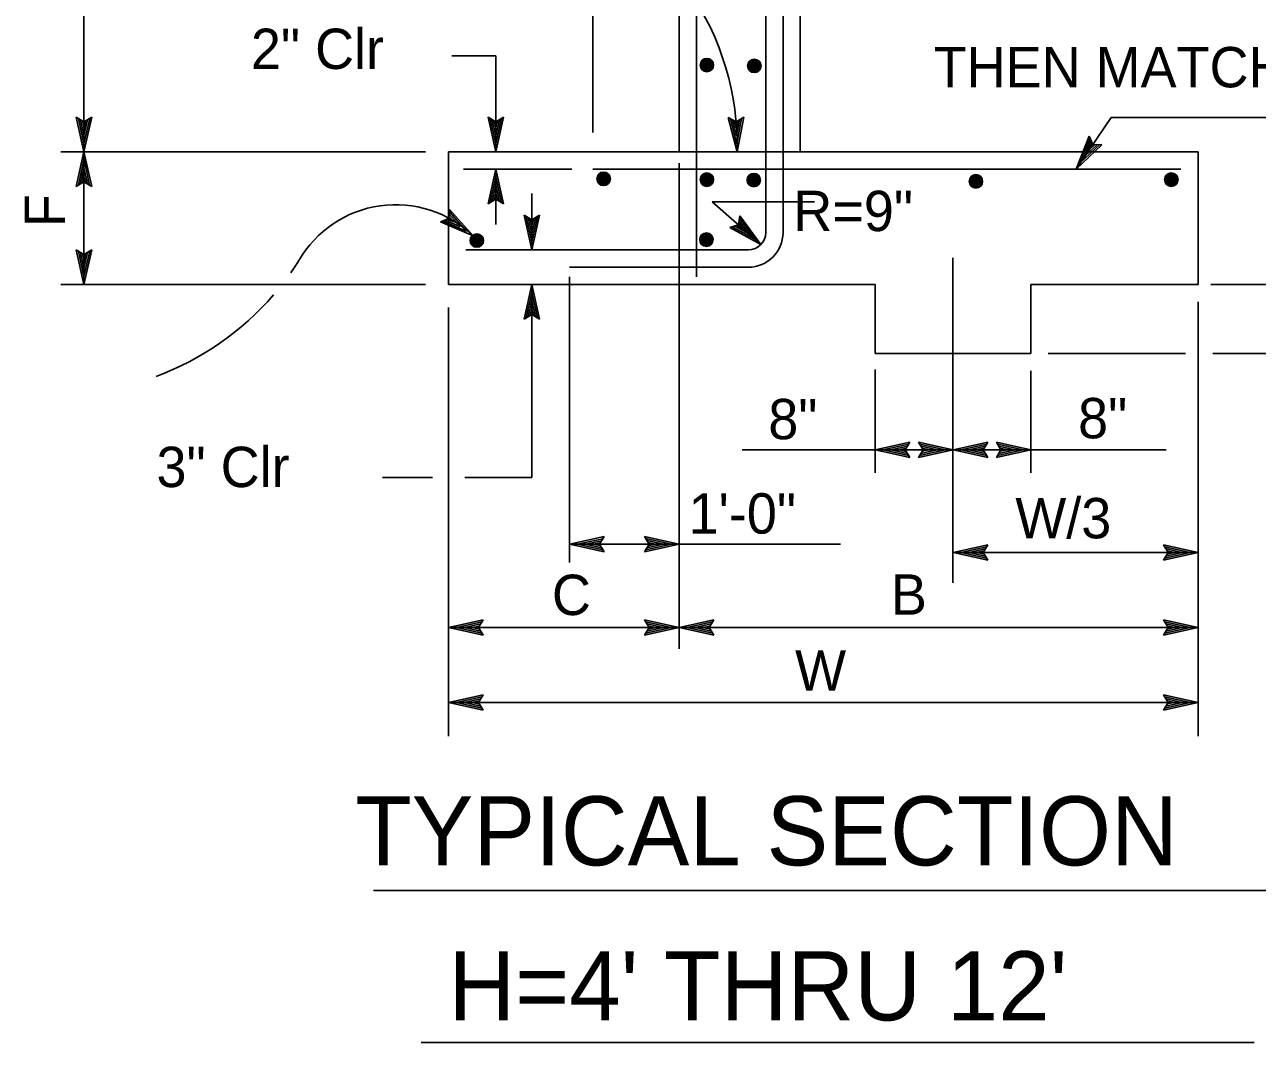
# Model space of a CAD drawing. Extents: x -894 to 866, y -476 to 714.
# Drawn here: x -301.2 to -87.4, y 152.2 to 328.8 of the extents above; entities that cross this region are included whole.
import ezdxf

# ---------------------------------------------------------------- set-up
doc = ezdxf.new("R2010")
doc.units = 0
for name, color, linetype in [('56 Stage 3 Anno', 7, 'Continuous'), ('57 Undefined', 7, 'Continuous'), ('60 Nongeo Data', 7, 'Continuous')]:
    doc.layers.add(name, color=color, linetype=linetype)

msp = doc.modelspace()

# ---------------------------------------------------------------- linework, layer by layer
at = {"layer": '56 Stage 3 Anno'}
for p, q in [((-290.9, 306.68), (-290.9, 521.68)), ((-202.68, 310.06), (-202.68, 341.45)), ((-219.49, 323.36), (-227.1, 323.36)), ((-219.49, 306.68), (-219.49, 323.36)), ((-290.9, 306.68), (-292.23, 312.68)), ((-292.23, 312.68), (-292.23, 312.68)), ((-292.23, 312.68), (-290.9, 311.88)), ((-290.9, 308.07), (-291.87, 312.45)), ((-290.9, 309.44), (-291.52, 312.27)), ((-290.9, 311.88), (-289.56, 312.68)), ((-289.56, 312.68), (-290.9, 306.68)), ((-289.91, 312.46), (-290.9, 308.06)), ((-290.27, 312.23), (-290.9, 309.44)), ((-289.56, 312.68), (-289.56, 312.68)), ((-219.49, 306.68), (-220.82, 312.68)), ((-220.82, 312.68), (-220.82, 312.68)), ((-220.82, 312.68), (-219.49, 311.88)), ((-219.49, 308.07), (-220.46, 312.45)), ((-219.49, 309.44), (-220.11, 312.27)), ((-219.49, 311.88), (-218.15, 312.68)), ((-218.15, 312.68), (-219.49, 306.68)), ((-218.5, 312.46), (-219.49, 308.06)), ((-218.86, 312.23), (-219.49, 309.44)), ((-218.15, 312.68), (-218.15, 312.68)), ((-177.63, 306.68), (-179.17, 312.63)), ((-179.17, 312.63), (-179.17, 312.63)), ((-179.17, 312.63), (-177.81, 311.88)), ((-177.68, 308.07), (-178.8, 312.41)), ((-177.72, 309.44), (-178.45, 312.24)), ((-177.81, 311.88), (-176.5, 312.72)), ((-177.2, 312.25), (-177.72, 309.44)), ((-176.85, 312.5), (-177.68, 308.06)), ((-176.5, 312.72), (-177.63, 306.68)), ((-176.5, 312.72), (-176.5, 312.72)), ((-118.86, 303.69), (-112.75, 312.62)), ((-112.75, 312.62), (-64.55, 312.62)), ((-290.89, 310.83), (-291.16, 312.03)), ((-290.62, 312.05), (-290.89, 310.83)), ((-219.48, 310.83), (-219.75, 312.03)), ((-219.21, 312.05), (-219.48, 310.83)), ((-177.77, 310.82), (-178.08, 312.02)), ((-177.54, 312.06), (-177.77, 310.82)), ((-118.86, 303.69), (-116.57, 309.39)), ((-114.37, 307.89), (-118.86, 303.69)), ((-118.08, 304.84), (-116.41, 309)), ((-114.78, 307.91), (-118.08, 304.83)), ((-117.3, 305.97), (-116.22, 308.65)), ((-115.21, 307.92), (-117.3, 305.97)), ((-116.57, 309.39), (-116.57, 309.39)), ((-116.57, 309.39), (-115.93, 307.98)), ((-116.52, 307.11), (-116.06, 308.26)), ((-115.6, 307.97), (-116.52, 307.11)), ((-115.93, 307.98), (-114.37, 307.89)), ((-114.37, 307.89), (-114.37, 307.89)), ((-231.68, 306.68), (-294.9, 306.68)), ((-292.24, 300.68), (-290.9, 306.68)), ((-290.9, 283.68), (-290.9, 306.68)), ((-290.9, 306.68), (-290.9, 306.68)), ((-290.9, 306.68), (-289.57, 300.68)), ((-290.9, 306.68), (-290.9, 306.68)), ((-219.49, 306.68), (-219.49, 306.68)), ((-177.63, 306.68), (-177.63, 306.68)), ((-291.88, 300.9), (-290.9, 305.3)), ((-291.52, 301.13), (-290.9, 303.92)), ((-290.9, 303.92), (-290.27, 301.09)), ((-290.89, 305.29), (-289.93, 300.92)), ((-206.29, 303.68), (-225.06, 303.68)), ((-220.83, 297.68), (-219.49, 303.68)), ((-219.49, 294.08), (-219.49, 303.68)), ((-219.49, 303.68), (-219.49, 303.68)), ((-219.49, 303.68), (-218.16, 297.68)), ((-187.68, 304.74), (-187.68, 220.45)), ((-118.86, 303.69), (-118.86, 303.69)), ((-290.9, 301.48), (-292.24, 300.68)), ((-291.18, 301.31), (-290.9, 302.54)), ((-290.9, 302.54), (-290.63, 301.33)), ((-289.57, 300.68), (-290.9, 301.48)), ((-220.47, 297.9), (-219.49, 302.3)), ((-219.48, 302.29), (-218.52, 297.92)), ((-292.24, 300.68), (-292.24, 300.68)), ((-289.57, 300.68), (-289.57, 300.68)), ((-220.11, 298.13), (-219.49, 300.92)), ((-219.77, 298.31), (-219.49, 299.54)), ((-219.49, 300.92), (-218.86, 298.09)), ((-219.49, 299.54), (-219.22, 298.33)), ((-213.23, 299.45), (-213.23, 289.68)), ((-219.49, 298.48), (-220.83, 297.68)), ((-220.83, 297.68), (-220.83, 297.68)), ((-218.16, 297.68), (-219.49, 298.48)), ((-218.16, 297.68), (-218.16, 297.68)), ((-181.96, 298), (-164.24, 298)), ((-181.96, 298), (-173.5, 290.63)), ((-229.07, 294.52), (-227.64, 295.13)), ((-226.78, 294.52), (-227.92, 295.01)), ((-227.64, 295.13), (-227.51, 296.69)), ((-227.62, 295.46), (-226.78, 294.52)), ((-227.56, 295.85), (-225.66, 293.71)), ((-227.54, 296.27), (-224.54, 292.9)), ((-227.51, 296.69), (-227.51, 296.69)), ((-227.51, 296.69), (-223.42, 292.1)), ((-213.23, 289.68), (-214.56, 295.68)), ((-214.56, 295.68), (-214.56, 295.68)), ((-214.56, 295.68), (-213.23, 294.88)), ((-213.24, 291.07), (-214.2, 295.45)), ((-213.23, 292.44), (-213.86, 295.27)), ((-213.23, 293.83), (-213.5, 295.03)), ((-213.23, 294.88), (-211.89, 295.68)), ((-211.89, 295.68), (-213.23, 289.68)), ((-212.25, 295.46), (-213.23, 291.06)), ((-212.61, 295.23), (-213.23, 292.44)), ((-212.95, 295.05), (-213.23, 293.83)), ((-211.89, 295.68), (-211.89, 295.68)), ((-177.42, 294.04), (-177.14, 295.58)), ((-177.21, 295.17), (-174.54, 291.53)), ((-177.14, 295.58), (-177.14, 295.58)), ((-177.14, 295.58), (-173.5, 290.63)), ((-223.42, 292.1), (-229.07, 294.52)), ((-229.07, 294.52), (-229.07, 294.52)), ((-224.55, 292.91), (-228.67, 294.68)), ((-225.66, 293.71), (-228.32, 294.85)), ((-178.9, 293.56), (-177.42, 294.04)), ((-173.5, 290.63), (-178.9, 293.56)), ((-178.9, 293.56), (-178.9, 293.56)), ((-174.55, 291.54), (-178.48, 293.68)), ((-175.58, 292.44), (-178.12, 293.83)), ((-176.62, 293.35), (-177.71, 293.94)), ((-177.37, 294.36), (-176.62, 293.35)), ((-177.27, 294.74), (-175.58, 292.44)), ((-223.42, 292.1), (-223.42, 292.1)), ((-290.9, 283.68), (-292.23, 289.68)), ((-292.23, 289.68), (-292.23, 289.68)), ((-292.23, 289.68), (-290.9, 288.88)), ((-290.9, 285.07), (-291.87, 289.45)), ((-290.9, 286.44), (-291.52, 289.27)), ((-290.89, 287.83), (-291.16, 289.03)), ((-290.9, 288.88), (-289.56, 289.68)), ((-289.56, 289.68), (-290.9, 283.68)), ((-289.91, 289.46), (-290.9, 285.06)), ((-290.27, 289.23), (-290.9, 286.44)), ((-290.62, 289.05), (-290.89, 287.83)), ((-289.56, 289.68), (-289.56, 289.68)), ((-213.23, 289.68), (-213.23, 289.68)), ((-173.5, 290.63), (-173.5, 290.63)), ((-206.68, 285.02), (-206.68, 235.46)), ((-231.68, 283.68), (-294.9, 283.68)), ((-290.9, 283.68), (-290.9, 283.68)), ((-214.57, 277.68), (-213.23, 283.68)), ((-214.22, 277.9), (-213.23, 282.3)), ((-213.23, 283.68), (-213.23, 250.19)), ((-213.23, 283.68), (-213.23, 283.68)), ((-213.23, 283.68), (-211.9, 277.68)), ((-213.23, 282.29), (-212.26, 277.92)), ((-95.46, 283.68), (-74.27, 283.68)), ((-213.86, 278.13), (-213.23, 280.92)), ((-213.23, 280.92), (-212.61, 278.09)), ((-97.68, 280.68), (-97.68, 205.34)), ((-227.68, 279.68), (-227.68, 205.34)), ((-213.23, 278.48), (-214.57, 277.68)), ((-213.51, 278.31), (-213.24, 279.54)), ((-213.24, 279.54), (-212.97, 278.33)), ((-211.9, 277.68), (-213.23, 278.48)), ((-214.57, 277.68), (-214.57, 277.68)), ((-211.9, 277.68), (-211.9, 277.68)), ((-123.68, 271.68), (-99.88, 271.68)), ((-95.14, 271.68), (-74.27, 271.68)), ((-153.68, 268.92), (-153.68, 251)), ((-126.68, 268.68), (-126.68, 251)), ((-176.78, 255), (-140.18, 255)), ((-153.68, 255), (-147.68, 256.33)), ((-153.68, 255), (-147.68, 256.33)), ((-147.68, 253.66), (-153.68, 255)), ((-153.68, 255), (-153.68, 255)), ((-147.68, 253.66), (-153.68, 255)), ((-153.68, 255), (-153.68, 255)), ((-147.9, 254.02), (-152.3, 255)), ((-147.9, 254.02), (-152.3, 255)), ((-152.29, 255), (-147.92, 255.97)), ((-152.29, 255), (-147.92, 255.97)), ((-150.92, 255), (-148.1, 255.62)), ((-150.92, 255), (-148.1, 255.62)), ((-148.13, 254.38), (-150.92, 255)), ((-148.13, 254.38), (-150.92, 255)), ((-149.54, 255), (-148.33, 255.26)), ((-149.54, 255), (-148.33, 255.26)), ((-148.31, 254.72), (-149.54, 255)), ((-148.31, 254.72), (-149.54, 255)), ((-147.68, 256.33), (-148.48, 255)), ((-147.68, 256.33), (-148.48, 255)), ((-148.48, 255), (-147.68, 253.66)), ((-148.48, 255), (-147.68, 253.66)), ((-147.68, 256.33), (-147.68, 256.33)), ((-147.68, 256.33), (-147.68, 256.33)), ((-145.38, 255), (-146.18, 256.34)), ((-146.18, 256.34), (-146.18, 256.34)), ((-146.18, 256.34), (-140.18, 255)), ((-140.18, 255), (-146.18, 253.67)), ((-146.18, 253.67), (-145.38, 255)), ((-145.97, 255.98), (-141.56, 255)), ((-141.58, 255), (-145.95, 254.03)), ((-142.95, 255), (-145.77, 254.38)), ((-145.73, 255.62), (-142.95, 255)), ((-145.56, 255.28), (-144.33, 255)), ((-144.33, 255), (-145.54, 254.74)), ((-140.18, 255), (-134.18, 256.33)), ((-140.18, 255), (-134.18, 256.33)), ((-140.18, 255), (-103.23, 255)), ((-134.18, 253.66), (-140.18, 255)), ((-140.18, 255), (-140.18, 255)), ((-134.18, 253.66), (-140.18, 255)), ((-140.18, 255), (-140.18, 255)), ((-140.18, 255), (-140.18, 255)), ((-134.4, 254.02), (-138.8, 255)), ((-134.4, 254.02), (-138.8, 255)), ((-138.79, 255), (-134.42, 255.97)), ((-138.79, 255), (-134.42, 255.97)), ((-137.42, 255), (-134.6, 255.62)), ((-137.42, 255), (-134.6, 255.62)), ((-134.63, 254.38), (-137.42, 255)), ((-134.63, 254.38), (-137.42, 255)), ((-136.04, 255), (-134.83, 255.26)), ((-136.04, 255), (-134.83, 255.26)), ((-134.81, 254.72), (-136.04, 255)), ((-134.81, 254.72), (-136.04, 255)), ((-134.18, 256.33), (-134.98, 255)), ((-134.18, 256.33), (-134.98, 255)), ((-134.98, 255), (-134.18, 253.66)), ((-134.98, 255), (-134.18, 253.66)), ((-134.18, 256.33), (-134.18, 256.33)), ((-134.18, 256.33), (-134.18, 256.33)), ((-131.88, 255), (-132.68, 256.34)), ((-132.68, 256.34), (-132.68, 256.34)), ((-132.68, 256.34), (-126.68, 255)), ((-131.88, 255), (-132.68, 256.34)), ((-132.68, 256.34), (-132.68, 256.34)), ((-132.68, 256.34), (-126.68, 255)), ((-126.68, 255), (-132.68, 253.67)), ((-132.68, 253.67), (-131.88, 255)), ((-126.68, 255), (-132.68, 253.67)), ((-132.68, 253.67), (-131.88, 255)), ((-132.47, 255.98), (-128.06, 255)), ((-132.47, 255.98), (-128.06, 255)), ((-128.08, 255), (-132.45, 254.03)), ((-128.08, 255), (-132.45, 254.03)), ((-129.45, 255), (-132.27, 254.38)), ((-129.45, 255), (-132.27, 254.38)), ((-132.23, 255.62), (-129.45, 255)), ((-132.23, 255.62), (-129.45, 255)), ((-132.06, 255.28), (-130.83, 255)), ((-132.06, 255.28), (-130.83, 255)), ((-130.83, 255), (-132.04, 254.74)), ((-130.83, 255), (-132.04, 254.74)), ((-126.68, 255), (-126.68, 255)), ((-126.68, 255), (-126.68, 255)), ((-147.68, 253.66), (-147.68, 253.66)), ((-147.68, 253.66), (-147.68, 253.66)), ((-146.18, 253.67), (-146.18, 253.67)), ((-134.18, 253.66), (-134.18, 253.66)), ((-134.18, 253.66), (-134.18, 253.66)), ((-132.68, 253.67), (-132.68, 253.67)), ((-132.68, 253.67), (-132.68, 253.67)), ((-239.15, 250.19), (-230.45, 250.19)), ((-224.88, 250.19), (-213.23, 250.19)), ((-206.68, 238.61), (-200.68, 239.94)), ((-205.29, 238.61), (-200.92, 239.58)), ((-200.68, 239.94), (-201.48, 238.61)), ((-200.68, 239.94), (-200.68, 239.94)), ((-192.88, 238.61), (-193.68, 239.95)), ((-193.68, 239.95), (-193.68, 239.95)), ((-193.68, 239.95), (-187.68, 238.61)), ((-193.47, 239.59), (-189.06, 238.61)), ((-206.68, 238.61), (-159.71, 238.61)), ((-200.68, 237.27), (-206.68, 238.61)), ((-206.68, 238.61), (-206.68, 238.61)), ((-206.68, 238.61), (-187.68, 238.61)), ((-200.9, 237.63), (-205.3, 238.61)), ((-203.92, 238.61), (-201.1, 239.23)), ((-201.13, 237.99), (-203.92, 238.61)), ((-202.54, 238.61), (-201.33, 238.88)), ((-201.31, 238.33), (-202.54, 238.61)), ((-201.48, 238.61), (-200.68, 237.27)), ((-187.68, 238.61), (-193.68, 237.28)), ((-193.68, 237.28), (-192.88, 238.61)), ((-189.08, 238.61), (-193.45, 237.64)), ((-190.45, 238.61), (-193.27, 237.99)), ((-193.23, 239.24), (-190.45, 238.61)), ((-193.06, 238.89), (-191.83, 238.61)), ((-191.83, 238.61), (-193.04, 238.35)), ((-187.68, 238.61), (-187.68, 238.61)), ((-140.18, 237.19), (-134.18, 238.52)), ((-138.79, 237.19), (-134.42, 238.16)), ((-137.42, 237.19), (-134.6, 237.81)), ((-136.04, 237.19), (-134.83, 237.45)), ((-134.18, 238.52), (-134.98, 237.19)), ((-134.18, 238.52), (-134.18, 238.52)), ((-102.88, 237.19), (-103.68, 238.53)), ((-103.68, 238.53), (-103.68, 238.53)), ((-103.68, 238.53), (-97.68, 237.19)), ((-103.47, 238.17), (-99.06, 237.19)), ((-103.23, 237.81), (-100.45, 237.19)), ((-103.06, 237.47), (-101.83, 237.19)), ((-200.68, 237.27), (-200.68, 237.27)), ((-193.68, 237.28), (-193.68, 237.28)), ((-134.18, 235.85), (-140.18, 237.19)), ((-140.18, 237.19), (-140.18, 237.19)), ((-140.12, 237.16), (-97.62, 237.16)), ((-134.4, 236.21), (-138.8, 237.19)), ((-134.63, 236.56), (-137.42, 237.19)), ((-134.81, 236.91), (-136.04, 237.19)), ((-134.98, 237.19), (-134.18, 235.85)), ((-134.18, 235.85), (-134.18, 235.85)), ((-97.68, 237.19), (-103.68, 235.86)), ((-103.68, 235.86), (-102.88, 237.19)), ((-103.68, 235.86), (-103.68, 235.86)), ((-99.08, 237.19), (-103.45, 236.22)), ((-100.45, 237.19), (-103.27, 236.57)), ((-101.83, 237.19), (-103.04, 236.92)), ((-97.68, 237.19), (-97.68, 237.19)), ((-227.68, 224.16), (-221.68, 225.49)), ((-226.29, 224.17), (-221.92, 225.13)), ((-224.92, 224.16), (-222.1, 224.79)), ((-221.68, 225.49), (-222.48, 224.16)), ((-221.68, 225.49), (-221.68, 225.49)), ((-192.88, 224.16), (-193.68, 225.5)), ((-193.68, 225.5), (-193.68, 225.5)), ((-193.68, 225.5), (-187.68, 224.16)), ((-193.47, 225.15), (-189.06, 224.16)), ((-193.23, 224.79), (-190.45, 224.16)), ((-187.68, 224.16), (-181.68, 225.49)), ((-186.29, 224.17), (-181.92, 225.13)), ((-184.92, 224.16), (-182.1, 224.79)), ((-181.68, 225.49), (-182.48, 224.16)), ((-181.68, 225.49), (-181.68, 225.49)), ((-102.88, 224.16), (-103.68, 225.5)), ((-103.68, 225.5), (-103.68, 225.5)), ((-103.68, 225.5), (-97.68, 224.16)), ((-103.47, 225.15), (-99.06, 224.16)), ((-103.23, 224.79), (-100.45, 224.16)), ((-227.68, 224.16), (-187.68, 224.16)), ((-221.68, 222.82), (-227.68, 224.16)), ((-227.68, 224.16), (-227.68, 224.16)), ((-221.9, 223.18), (-226.3, 224.16)), ((-222.13, 223.54), (-224.92, 224.16)), ((-223.54, 224.16), (-222.33, 224.43)), ((-222.31, 223.88), (-223.54, 224.16)), ((-222.48, 224.16), (-221.68, 222.82)), ((-221.68, 222.82), (-221.68, 222.82)), ((-187.68, 224.16), (-193.68, 222.83)), ((-193.68, 222.83), (-192.88, 224.16)), ((-193.68, 222.83), (-193.68, 222.83)), ((-189.08, 224.16), (-193.45, 223.19)), ((-190.45, 224.16), (-193.27, 223.54)), ((-193.06, 224.44), (-191.83, 224.16)), ((-191.83, 224.16), (-193.04, 223.9)), ((-187.68, 224.16), (-97.68, 224.16)), ((-187.68, 224.16), (-187.68, 224.16)), ((-181.68, 222.82), (-187.68, 224.16)), ((-187.68, 224.16), (-187.68, 224.16)), ((-181.9, 223.18), (-186.3, 224.16)), ((-182.13, 223.54), (-184.92, 224.16)), ((-183.54, 224.16), (-182.33, 224.43)), ((-182.31, 223.88), (-183.54, 224.16)), ((-182.48, 224.16), (-181.68, 222.82)), ((-181.68, 222.82), (-181.68, 222.82)), ((-97.68, 224.16), (-103.68, 222.83)), ((-103.68, 222.83), (-102.88, 224.16)), ((-103.68, 222.83), (-103.68, 222.83)), ((-99.08, 224.16), (-103.45, 223.19)), ((-100.45, 224.16), (-103.27, 223.54)), ((-103.06, 224.44), (-101.83, 224.16)), ((-101.83, 224.16), (-103.04, 223.9)), ((-97.68, 224.16), (-97.68, 224.16)), ((-227.68, 211.16), (-221.68, 212.49)), ((-226.29, 211.17), (-221.92, 212.13)), ((-224.92, 211.16), (-222.1, 211.79)), ((-221.68, 212.49), (-222.48, 211.16)), ((-221.68, 212.49), (-221.68, 212.49)), ((-102.88, 211.16), (-103.68, 212.5)), ((-103.68, 212.5), (-103.68, 212.5)), ((-103.68, 212.5), (-97.68, 211.16)), ((-103.47, 212.15), (-99.06, 211.16)), ((-103.23, 211.79), (-100.45, 211.16)), ((-227.68, 211.16), (-97.68, 211.16)), ((-221.68, 209.82), (-227.68, 211.16)), ((-227.68, 211.16), (-227.68, 211.16)), ((-221.9, 210.18), (-226.3, 211.16)), ((-222.13, 210.54), (-224.92, 211.16)), ((-223.54, 211.16), (-222.33, 211.43)), ((-222.31, 210.88), (-223.54, 211.16)), ((-222.48, 211.16), (-221.68, 209.82)), ((-221.68, 209.82), (-221.68, 209.82)), ((-97.68, 211.16), (-103.68, 209.83)), ((-103.68, 209.83), (-102.88, 211.16)), ((-103.68, 209.83), (-103.68, 209.83)), ((-99.08, 211.16), (-103.45, 210.19)), ((-100.45, 211.16), (-103.27, 210.54)), ((-103.06, 211.44), (-101.83, 211.17)), ((-101.83, 211.17), (-103.04, 210.9)), ((-97.68, 211.16), (-97.68, 211.16))]:
    msp.add_line(p, q, dxfattribs=at)
for centre, radius, start, end in [((-225.41, 307.67), 47.79, 358.813, 34.2237), ((-236.85, 278.16), 19.36, 46.054, 150.0621), ((-295.8, 314.52), 49.92, 324.7614, 327.6585), ((-295.8, 314.52), 49.92, 290.3837, 319.1326)]:
    msp.add_arc(centre, radius, start, end, dxfattribs=at)
at = {"layer": '57 Undefined'}
for p, q in [((-240.69, 178.52), (-70.8, 178.52)), ((-232.42, 152.2), (-87.97, 152.2))]:
    msp.add_line(p, q, dxfattribs=at)
at = {"layer": '60 Nongeo Data'}
for p, q in [((-187.68, 536.68), (-187.68, 306.68)), ((-166.68, 536.68), (-166.68, 306.68)), ((-184.68, 533.68), (-184.68, 285)), ((-169.68, 533.68), (-169.68, 292.68)), ((-172.68, 336.97), (-172.68, 292.68)), ((-227.68, 306.68), (-227.68, 283.68)), ((-227.68, 306.68), (-97.68, 306.68)), ((-97.68, 306.68), (-97.68, 283.68)), ((-202.68, 303.68), (-100.68, 303.68)), ((-224.68, 289.68), (-175.68, 289.68)), ((-206.68, 286.68), (-175.68, 286.68)), ((-140.25, 288.28), (-140.25, 231.92)), ((-227.68, 283.68), (-153.68, 283.68)), ((-153.68, 283.68), (-153.68, 271.68)), ((-126.68, 283.68), (-126.68, 271.68)), ((-126.68, 283.68), (-97.68, 283.68)), ((-153.68, 271.68), (-126.68, 271.68))]:
    msp.add_line(p, q, dxfattribs=at)
for points in [[(-140.25, 288.28), (-140.25, 284.53)], [(-140.25, 281.71), (-140.25, 262.92)], [(-140.25, 260.1), (-140.25, 256.35)], [(-140.25, 253.53), (-140.25, 234.74)], [(-140.25, 231.92), (-140.25, 231.92)]]:
    msp.add_lwpolyline(points, dxfattribs=at)
for centre, radius in [((-182.88, 321.74), 1.17), ((-182.88, 321.74), 1.03), ((-182.88, 321.74), 0.891), ((-182.88, 321.74), 0.75), ((-182.88, 321.74), 0.609), ((-182.88, 321.74), 0.469), ((-182.88, 321.74), 0.328), ((-182.88, 321.74), 0.141), ((-174.66, 321.6), 1.17), ((-174.66, 321.6), 1.03), ((-174.66, 321.6), 0.891), ((-174.66, 321.6), 0.75), ((-174.66, 321.6), 0.609), ((-174.66, 321.6), 0.469), ((-174.66, 321.6), 0.328), ((-174.66, 321.6), 0.141), ((-200.79, 302), 1.17), ((-200.79, 302), 1.03), ((-200.79, 302), 0.891), ((-200.79, 302), 0.75), ((-200.79, 302), 0.609), ((-200.79, 302), 0.469), ((-200.79, 302), 0.328), ((-200.79, 302), 0.141), ((-182.88, 301.87), 1.17), ((-182.88, 301.87), 1.03), ((-182.88, 301.87), 0.891), ((-182.88, 301.87), 0.75), ((-182.88, 301.87), 0.609), ((-182.88, 301.87), 0.469), ((-182.88, 301.87), 0.328), ((-182.88, 301.87), 0.141), ((-174.75, 301.79), 1.17), ((-174.75, 301.79), 1.03), ((-174.75, 301.79), 0.891), ((-174.75, 301.79), 0.75), ((-174.75, 301.79), 0.609), ((-174.75, 301.79), 0.469), ((-174.75, 301.79), 0.328), ((-174.75, 301.79), 0.141), ((-136.23, 301.56), 1.17), ((-136.23, 301.56), 1.03), ((-136.23, 301.56), 0.891), ((-136.23, 301.56), 0.75), ((-136.23, 301.56), 0.609), ((-136.23, 301.56), 0.469), ((-136.23, 301.56), 0.328), ((-136.23, 301.56), 0.141), ((-102.34, 301.87), 1.17), ((-102.34, 301.87), 1.03), ((-102.34, 301.87), 0.891), ((-102.34, 301.87), 0.75), ((-102.34, 301.87), 0.609), ((-102.34, 301.87), 0.469), ((-102.34, 301.87), 0.328), ((-102.34, 301.87), 0.141), ((-222.77, 291.3), 1.17), ((-222.77, 291.3), 1.03), ((-222.77, 291.3), 0.891), ((-222.77, 291.3), 0.75), ((-222.77, 291.3), 0.609), ((-222.77, 291.3), 0.469), ((-222.77, 291.3), 0.328), ((-222.77, 291.3), 0.141), ((-182.96, 291.46), 1.17), ((-182.96, 291.46), 1.03), ((-182.96, 291.46), 0.891), ((-182.96, 291.46), 0.75), ((-182.96, 291.46), 0.609), ((-182.96, 291.46), 0.469), ((-182.96, 291.46), 0.328), ((-182.96, 291.46), 0.141)]:
    msp.add_circle(centre, radius, dxfattribs=at)
for radius in [6, 3]:
    msp.add_arc((-175.68, 292.68), radius, 270, 0, dxfattribs=at)

# ---------------------------------------------------------------- texts
at = {"layer": '57 Undefined'}
for s, height, p in [('2" Clr', 7, (-261.96, 321.06)), ('THEN MATCH', 7, (-143.55, 317.88)), (' R=9"', 7, (-170.49, 292.94)), ('8"', 7, (-172.23, 256.83)), ('8"', 7, (-118.51, 256.99)), ('3" Clr', 7, (-278.33, 248.53)), ('1\'-0"', 7, (-186.06, 240.46)), ('W/3', 7, (-129.39, 239.64)), ('C', 7, (-209.75, 226.33)), ('B', 7, (-150.96, 226.39)), ('W', 7, (-167.58, 213.19)), ('TYPICAL SECTION', 12, (-243.88, 182.9)), ("H=4' THRU 12'", 12, (-227.71, 156.01))]:
    msp.add_text(s, height=height, dxfattribs=at).set_placement(p)
msp.add_text('F', height=7, rotation=90, dxfattribs=at).set_placement((-294.19, 293.62))

doc.saveas('drawing.dxf')
